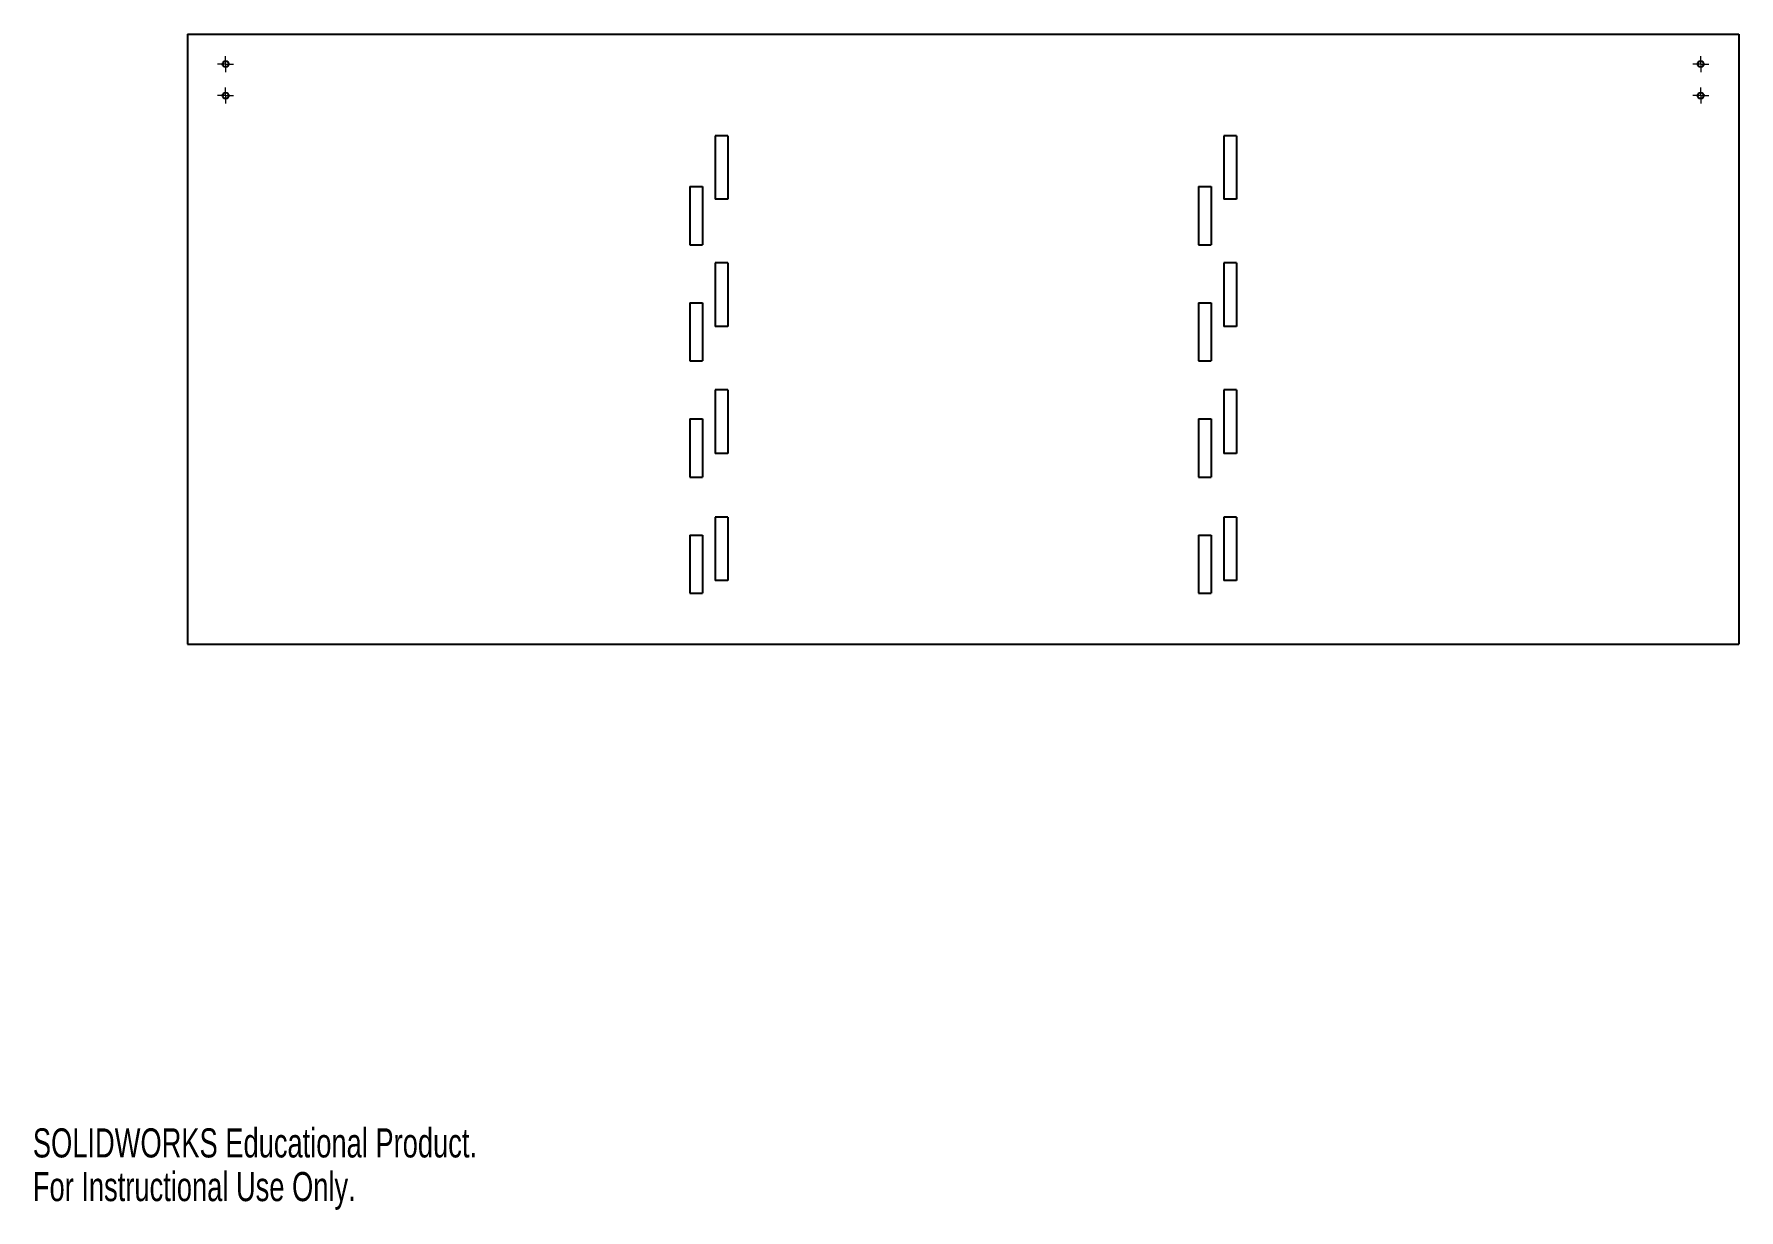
# Model space of a CAD drawing. Header units: millimetres. Extents: x 1 to 852, y 0 to 587.
import ezdxf

# ---------------------------------------------------------------- set-up
doc = ezdxf.new("R2010")
doc.units = ezdxf.units.MM
doc.styles.add('SLDTEXTSTYLE0', font='TXT', dxfattribs={"width": 0.7})

# ---------------------------------------------------------------- blocks, each defined once
blk = doc.blocks.new('SW_CENTERMARKSYMBOL_0')
at = {"color": 0, "linetype": 'Continuous', "lineweight": 18}
for p, q in [((-2.5, 0), (-4, 0)), ((0, 0), (-2.5, 0)), ((0, 2.5), (0, 4)), ((0, 0), (0, 2.5)), ((0, 0), (0, -2.5)), ((0, 0), (2.5, 0)), ((2.5, 0), (4, 0)), ((0, -2.5), (0, -4))]:
    blk.add_line(p, q, dxfattribs=at)
blk = doc.blocks.new('SW_CENTERMARKSYMBOL_1')
at = {"color": 0, "linetype": 'Continuous', "lineweight": 18}
for p, q in [((-2.5, 0), (-4, 0)), ((0, 0), (-2.5, 0)), ((0, 2.5), (0, 4)), ((0, 0), (0, 2.5)), ((0, 0), (0, -2.5)), ((0, 0), (2.5, 0)), ((2.5, 0), (4, 0)), ((0, -2.5), (0, -4))]:
    blk.add_line(p, q, dxfattribs=at)
blk = doc.blocks.new('SW_CENTERMARKSYMBOL_2')
at = {"color": 0, "linetype": 'Continuous', "lineweight": 18}
for p, q in [((-2.5, 0), (-4, 0)), ((0, 0), (-2.5, 0)), ((0, 2.5), (0, 4)), ((0, 0), (0, 2.5)), ((0, 0), (0, -2.5)), ((0, 0), (2.5, 0)), ((2.5, 0), (4, 0)), ((0, -2.5), (0, -4))]:
    blk.add_line(p, q, dxfattribs=at)
blk = doc.blocks.new('SW_CENTERMARKSYMBOL_3')
at = {"color": 0, "linetype": 'Continuous', "lineweight": 18}
for p, q in [((-2.5, 0), (-4, 0)), ((0, 0), (-2.5, 0)), ((0, 2.5), (0, 4)), ((0, 0), (0, 2.5)), ((0, 0), (0, -2.5)), ((0, 0), (2.5, 0)), ((2.5, 0), (4, 0)), ((0, -2.5), (0, -4))]:
    blk.add_line(p, q, dxfattribs=at)

msp = doc.modelspace()

# ---------------------------------------------------------------- linework, layer by layer
at = {"color": 7, "linetype": 'Continuous', "lineweight": 25}
for p, q in [((77.2, 587.34), (77.2, 282.54)), ((77.2, 587.34), (851.9, 587.34)), ((851.9, 587.34), (851.9, 282.54)), ((340.73, 536.54), (340.73, 504.79)), ((347.08, 536.54), (340.73, 536.54)), ((347.08, 536.54), (347.08, 504.79)), ((594.73, 536.54), (594.73, 504.79)), ((601.08, 536.54), (594.73, 536.54)), ((601.08, 536.54), (601.08, 504.79)), ((328.03, 511.14), (328.03, 482.11)), ((328.03, 511.14), (334.38, 511.14)), ((334.38, 511.14), (334.38, 482.11)), ((582.03, 511.14), (582.03, 482.11)), ((582.03, 511.14), (588.38, 511.14)), ((588.38, 511.14), (588.38, 482.11)), ((347.08, 504.79), (340.73, 504.79)), ((601.08, 504.79), (594.73, 504.79)), ((328.03, 482.11), (334.38, 482.11)), ((582.03, 482.11), (588.38, 482.11)), ((347.08, 473.04), (340.73, 473.04)), ((340.73, 473.04), (340.73, 441.29)), ((347.08, 473.04), (347.08, 441.29)), ((601.08, 473.04), (594.73, 473.04)), ((594.73, 473.04), (594.73, 441.29)), ((601.08, 473.04), (601.08, 441.29)), ((328.03, 453.08), (334.38, 453.08)), ((328.03, 453.08), (328.03, 424.05)), ((334.38, 453.08), (334.38, 424.05)), ((582.03, 453.08), (588.38, 453.08)), ((582.03, 453.08), (582.03, 424.05)), ((588.38, 453.08), (588.38, 424.05)), ((347.08, 441.29), (340.73, 441.29)), ((601.08, 441.29), (594.73, 441.29)), ((328.03, 424.05), (334.38, 424.05)), ((582.03, 424.05), (588.38, 424.05)), ((347.08, 409.54), (340.73, 409.54)), ((340.73, 409.54), (340.73, 377.79)), ((347.08, 409.54), (347.08, 377.79)), ((601.08, 409.54), (594.73, 409.54)), ((594.73, 409.54), (594.73, 377.79)), ((601.08, 409.54), (601.08, 377.79)), ((328.03, 395.02), (334.38, 395.02)), ((328.03, 395.02), (328.03, 366)), ((334.38, 395.02), (334.38, 366)), ((582.03, 395.02), (588.38, 395.02)), ((582.03, 395.02), (582.03, 366)), ((588.38, 395.02), (588.38, 366)), ((347.08, 377.79), (340.73, 377.79)), ((601.08, 377.79), (594.73, 377.79)), ((328.03, 366), (334.38, 366)), ((582.03, 366), (588.38, 366)), ((347.08, 346.04), (340.73, 346.04)), ((340.73, 346.04), (340.73, 314.29)), ((347.08, 346.04), (347.08, 314.29)), ((601.08, 346.04), (594.73, 346.04)), ((594.73, 346.04), (594.73, 314.29)), ((601.08, 346.04), (601.08, 314.29)), ((328.03, 336.97), (334.38, 336.97)), ((328.03, 336.97), (328.03, 307.94)), ((334.38, 336.97), (334.38, 307.94)), ((582.03, 336.97), (588.38, 336.97)), ((582.03, 336.97), (582.03, 307.94)), ((588.38, 336.97), (588.38, 307.94)), ((328.03, 307.94), (334.38, 307.94)), ((347.08, 314.29), (340.73, 314.29)), ((582.03, 307.94), (588.38, 307.94)), ((601.08, 314.29), (594.73, 314.29)), ((77.2, 282.54), (851.9, 282.54))]:
    msp.add_line(p, q, dxfattribs=at)
for centre in [(96.25, 572.34), (832.85, 572.34), (96.25, 556.59), (832.85, 556.59)]:
    msp.add_circle(centre, 1.5, dxfattribs=at)

# ---------------------------------------------------------------- block references
at = {"color": 7, "linetype": 'Continuous', "lineweight": 18}
for name, p in [('SW_CENTERMARKSYMBOL_0', (96.25, 572.34)), ('SW_CENTERMARKSYMBOL_2', (832.85, 572.34)), ('SW_CENTERMARKSYMBOL_3', (96.25, 556.59)), ('SW_CENTERMARKSYMBOL_1', (832.85, 556.59))]:
    msp.add_blockref(name, p, dxfattribs=at)

# ---------------------------------------------------------------- texts
at = {"color": 7, "linetype": 'Continuous', "char_height": 14.5493, "attachment_point": 1, "style": 'SLDTEXTSTYLE0'}
for s, insert in [('SOLIDWORKS Educational Product.', (0, 40.58)), ('For Instructional Use Only.', (0, 18.76))]:
    msp.add_mtext(s, dxfattribs=dict(at, insert=insert))

doc.saveas('drawing.dxf')
